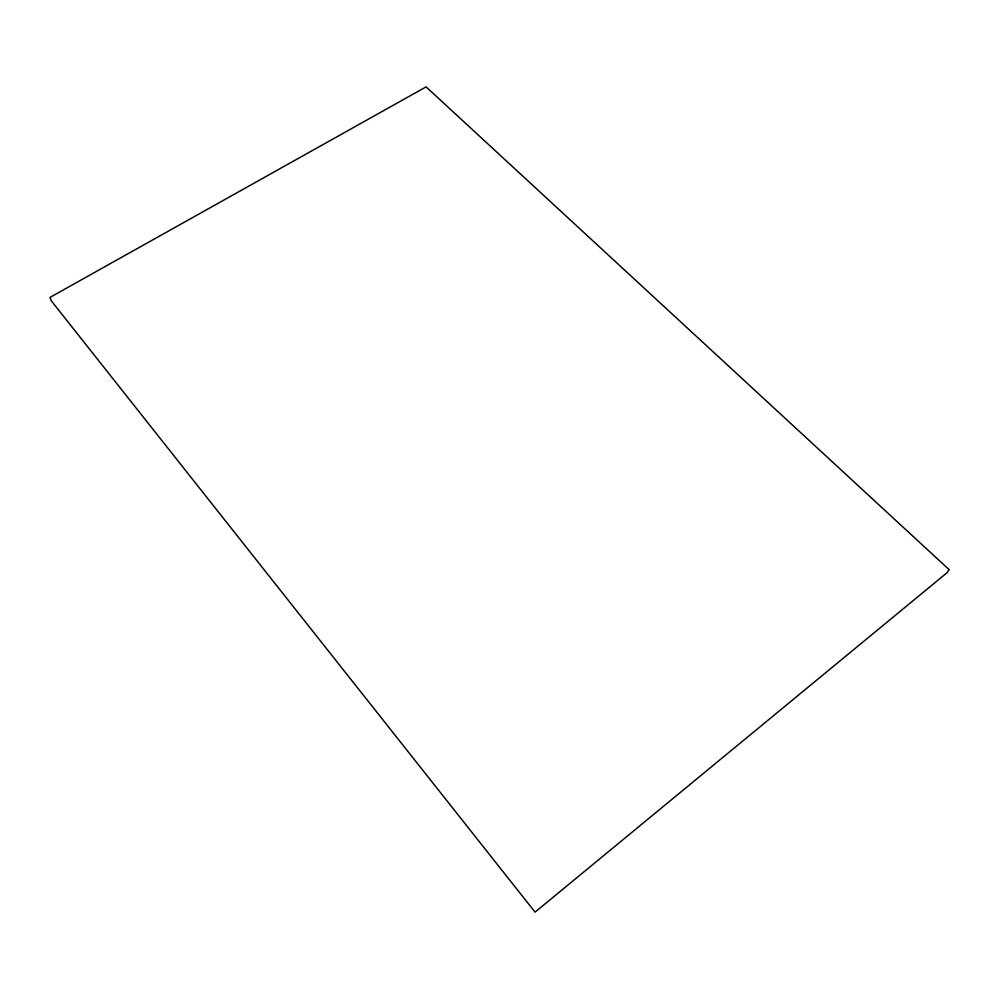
<?xml version="1.0" encoding="UTF-8"?>
<svg xmlns="http://www.w3.org/2000/svg" width="999" height="999" viewBox="0 0 999 999"><rect width="100%" height="100%" fill="white"/><g stroke="black" fill="none" stroke-linecap="round" stroke-linejoin="round"><path stroke-width="1.5" d="M949.05 569.58L947.252 572.552L535.064 912.124L51.424 300.974L49.95 297.427L426.098 86.876L949.05 569.58"/></g></svg>
